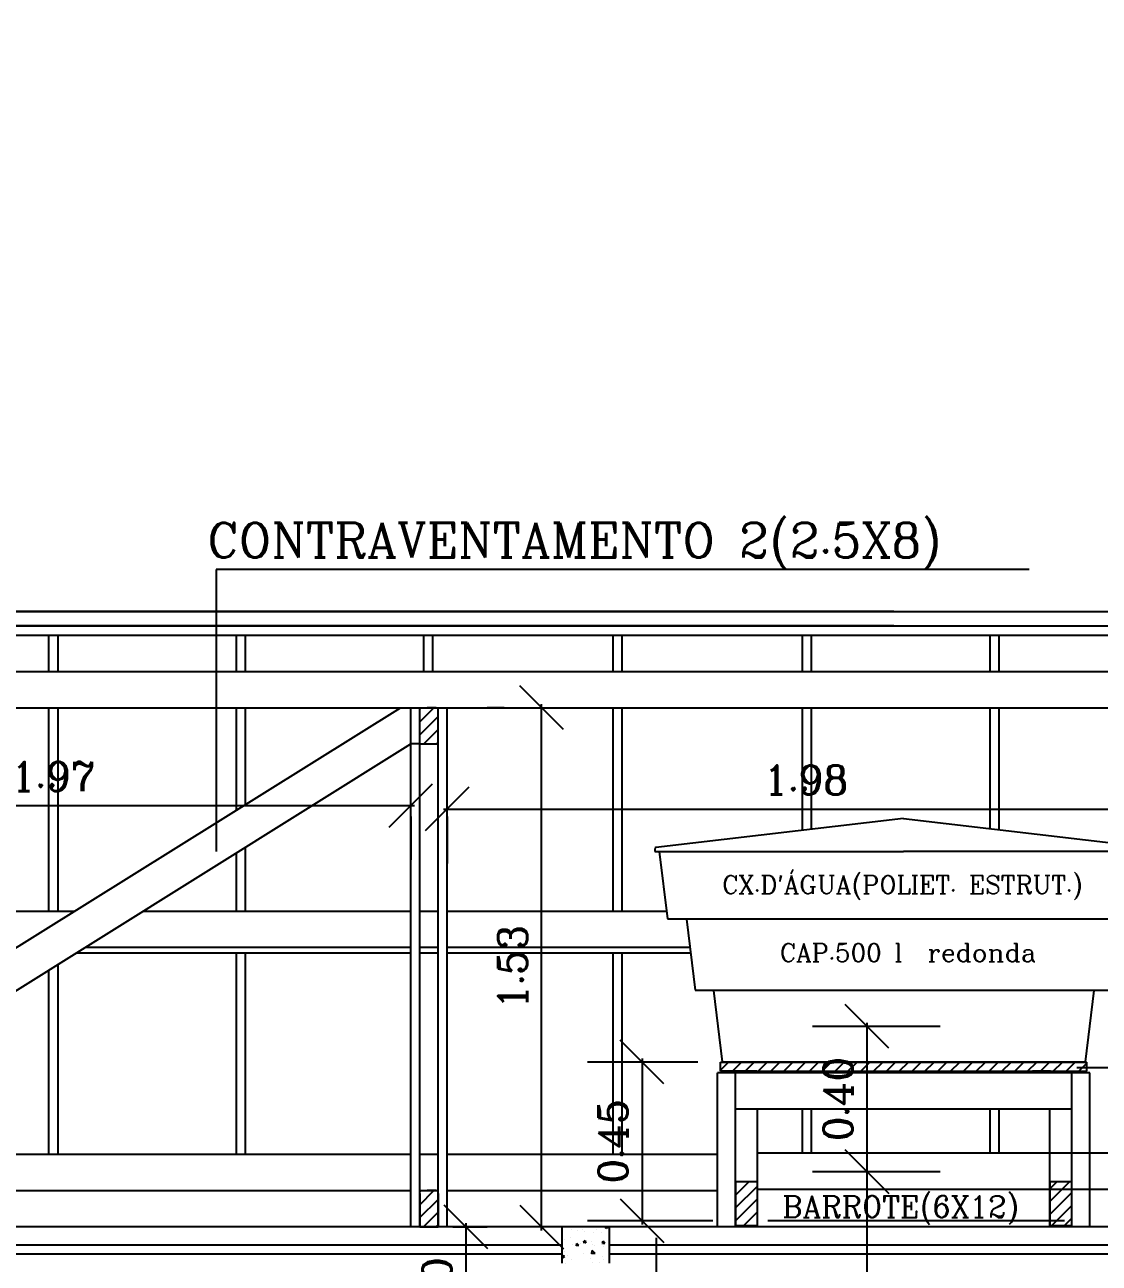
# Model space of a CAD drawing. Extents: x -49 to 264, y -41 to 22.
# Drawn here: x 19.049 to 22.009, y 11.364 to 14.774 of the extents above; entities that cross this region are included whole.
import ezdxf
from ezdxf.enums import TextEntityAlignment as Align

# ---------------------------------------------------------------- set-up
doc = ezdxf.new("R2010")
doc.units = 0
doc.header["$LTSCALE"] = 20
doc.layers.get('0').update_dxf_attribs({"linetype": 'CONTINUOUS'})
doc.layers.get('DEFPOINTS').update_dxf_attribs({"linetype": 'CONTINUOUS'})
for name, color, linetype in [('AZULEJO', 30, 'CONTINUOUS'), ('CONCRETO', 5, 'CONTINUOUS'), ('CORTE', 244, 'CONTINUOUS'), ('COTA', 244, 'CONTINUOUS'), ('COTAS', 244, 'CONTINUOUS'), ('JANELA', 1, 'CONTINUOUS'), ('MADEIRAMENTO', 1, 'CONTINUOUS'), ('PAREDE', 7, 'CONTINUOUS'), ('PORTA', 1, 'CONTINUOUS'), ('TEXTO', 1, 'CONTINUOUS'), ('VISTAL', 30, 'CONTINUOUS'), ('VISTAP', 244, 'CONTINUOUS')]:
    doc.layers.add(name, color=color, linetype=linetype)
doc.styles.add('ROMANC', font='ROMANC.SHX')
doc.dimstyles.get("Standard").update_dxf_attribs({"dimtxt": 0.08, "dimasz": 0.12, "dimexe": 0.15, "dimexo": 0.0625, "dimgap": 0.04, "dimtad": 1, "dimzin": 0, "dimtxsty": 'ROMANC', "dimblk1": 'OBLIQUE', "dimblk2": 'OBLIQUE', "dimsah": 1, "dimcen": 0.09, "dimdle": 0.01, "dimclrd": 30, "dimclre": 30, "dimclrt": 244, "dimazin": 3, "dimtfac": 1, "dimtdec": 3, "dimtofl": 0, "dimtmove": 0, "dimatfit": 3, "dimtolj": 1, "dimtzin": 0})

# ---------------------------------------------------------------- blocks, each defined once
blk = doc.blocks.new('*X8')
at = {"color": 0, "linetype": 'CONTINUOUS'}
for p, q in [((246.7393, -53.7357), (246.7417, -53.7348)), ((246.7393, -53.7357), (246.7443, -53.7391)), ((246.7443, -53.7393), (246.7458, -53.7348)), ((246.7472, -53.739), (246.7472, -53.739)), ((246.7576, -53.7493), (246.7576, -53.7493)), ((246.7705, -53.7422), (246.7705, -53.7422)), ((246.7781, -53.7498), (246.7781, -53.7498)), ((246.8032, -53.7465), (246.8032, -53.7465)), ((246.8095, -53.7418), (246.8095, -53.7418)), ((246.8239, -53.7444), (246.8239, -53.7444)), ((246.841, -53.7415), (246.841, -53.7415)), ((246.7482, -53.78), (246.753, -53.7742)), ((246.7482, -53.78), (246.7542, -53.7805)), ((246.7541, -53.7807), (246.753, -53.7744)), ((246.7564, -53.7826), (246.7564, -53.7826)), ((246.7829, -53.7818), (246.7829, -53.7818)), ((246.7854, -53.774), (246.7854, -53.774)), ((246.799, -53.776), (246.806, -53.7733)), ((246.799, -53.776), (246.804, -53.7794)), ((246.804, -53.7796), (246.806, -53.7735)), ((246.8083, -53.7751), (246.8083, -53.7751)), ((246.8147, -53.781), (246.8147, -53.781)), ((246.8199, -53.7862), (246.8247, -53.7805)), ((246.8259, -53.787), (246.8247, -53.7807)), ((246.8363, -53.7841), (246.8363, -53.7841)), ((246.8437, -53.764), (246.8437, -53.764)), ((246.8597, -53.7681), (246.8597, -53.7681)), ((246.7518, -53.7893), (246.7518, -53.7893)), ((246.7552, -53.8159), (246.7552, -53.8159)), ((246.7747, -53.8076), (246.7825, -53.7995)), ((246.7747, -53.8076), (246.7836, -53.809)), ((246.7768, -53.786), (246.7768, -53.786)), ((246.7835, -53.8091), (246.7824, -53.7996)), ((246.8071, -53.8084), (246.8071, -53.8084)), ((246.8199, -53.7862), (246.8259, -53.7868)), ((246.8516, -53.8121), (246.8516, -53.8121)), ((246.8585, -53.8014), (246.8585, -53.8014)), ((246.8587, -53.8163), (246.8657, -53.8136)), ((246.8587, -53.8163), (246.8637, -53.8196)), ((246.8636, -53.8198), (246.8657, -53.8138)), ((246.7505, -53.8254), (246.7505, -53.8254)), ((246.7635, -53.8329), (246.7635, -53.8329)), ((246.7813, -53.8337), (246.7813, -53.8337)), ((246.7884, -53.8204), (246.7884, -53.8204)), ((246.8396, -53.8237), (246.8396, -53.8237)), ((246.8572, -53.8346), (246.8572, -53.8346))]:
    blk.add_line(p, q, dxfattribs=at)
blk = doc.blocks.new('_OBLIQUE')
at = {"color": 0, "linetype": 'BYBLOCK'}
blk.add_line((-0.5, -0.5), (0.5, 0.5), dxfattribs=at)
blk = doc.blocks.new('*D275')
at = {"color": 30, "linetype": 'BYBLOCK'}
for p, q in [((11.7914, 13.0844), (12.4595, 13.0844)), ((12.3095, 13.0944), (12.3095, 10.9244)), ((11.7914, 10.9344), (12.4595, 10.9344)), ((-46.1743, 10.7419), (-46.1743, 9.2333)), ((-40.1743, 10.7419), (-40.1743, 9.2333)), ((-46.1843, 9.3833), (-40.1643, 9.3833))]:
    blk.add_line(p, q, dxfattribs=at)
at = {"layer": 'DEFPOINTS', "color": 0, "linetype": 'BYBLOCK'}
for p in [(22.4846, 17.9057), (22.6402, 17.9057), (6.4237, 15.5444), (8.1037, 15.5444), (8.1037, 15.5444), (22.6402, 15.4757), (11.4914, 13.0844), (11.4914, 10.9344), (12.3095, 10.9344), (-46.1743, 10.8044), (-40.1743, 10.8044), (-40.1743, 9.3833)]:
    blk.add_point(p, dxfattribs=at)
at = {"color": 30, "linetype": 'BYBLOCK', "xscale": 0.12, "yscale": 0.12, "zscale": 0.12}
for p, rotation in [((12.3095, 13.0844), 90), ((12.3095, 10.9344), 270), ((-46.1743, 9.3833), 180)]:
    blk.add_blockref('_OBLIQUE', p, dxfattribs=dict(at, rotation=rotation))
blk.add_blockref('_OBLIQUE', (-40.1743, 9.3833), dxfattribs=at)
at = {"color": 244, "linetype": 'BYBLOCK', "char_height": 0.08, "attachment_point": 5, "rotation": 90, "style": 'ROMANC'}
for s, insert in [('\\A1;2.43', (22.4046, 16.6907)), ('\\A1;2.15', (12.2295, 12.0094))]:
    blk.add_mtext(s, dxfattribs=dict(at, insert=insert))
at = {"color": 244, "linetype": 'BYBLOCK', "char_height": 0.08, "attachment_point": 5, "style": 'ROMANC'}
for s, insert in [('\\A1;1.68', (7.2637, 15.6244)), ('\\A1;6.00', (-43.1743, 9.4633))]:
    blk.add_mtext(s, dxfattribs=dict(at, insert=insert))
blk = doc.blocks.new('*D350')
at = {"color": 30, "linetype": 'BYBLOCK'}
for p, q in [((20.8981, 12.0158), (20.5466, 12.0158)), ((20.6966, 12.0258), (20.6966, 11.6058)), ((20.8981, 11.6158), (20.5466, 11.6158)), ((5.7514, 10.6344), (5.7514, 9.9936)), ((8.5614, 10.6344), (8.5614, 9.9936)), ((5.7414, 10.1436), (8.5714, 10.1436))]:
    blk.add_line(p, q, dxfattribs=at)
at = {"layer": 'DEFPOINTS', "color": 0, "linetype": 'BYBLOCK'}
for p in [(20.9606, 12.0158), (20.6966, 11.6158), (20.9606, 11.6158), (5.7514, 10.9344), (8.5614, 10.9344), (8.5614, 10.1436)]:
    blk.add_point(p, dxfattribs=at)
at = {"color": 30, "linetype": 'BYBLOCK', "xscale": 0.12, "yscale": 0.12, "zscale": 0.12}
for p, rotation in [((20.6966, 12.0158), 90), ((20.6966, 11.6158), 270), ((5.7514, 10.1436), 180)]:
    blk.add_blockref('_OBLIQUE', p, dxfattribs=dict(at, rotation=rotation))
blk.add_blockref('_OBLIQUE', (8.5614, 10.1436), dxfattribs=at)
at = {"color": 244, "linetype": 'BYBLOCK', "insert": (20.6166, 11.8158), "char_height": 0.08, "attachment_point": 5, "rotation": 90, "style": 'ROMANC'}
blk.add_mtext('\\A1;0.40', dxfattribs=at)
at = {"color": 244, "linetype": 'BYBLOCK', "insert": (7.1564, 10.2236), "char_height": 0.08, "attachment_point": 5, "style": 'ROMANC'}
blk.add_mtext('\\A1;2.81', dxfattribs=at)
blk = doc.blocks.new('*D351')
at = {"color": 30, "linetype": 'BYBLOCK'}
for p, q in [((20.8981, 11.6158), (20.5466, 11.6158)), ((20.6966, 11.6258), (20.6966, 9.5058)), ((8.6914, 10.6344), (8.6914, 9.9834)), ((11.4914, 10.6344), (11.4914, 9.9834)), ((8.6814, 10.1334), (11.5014, 10.1334)), ((20.8981, 9.5158), (20.5466, 9.5158))]:
    blk.add_line(p, q, dxfattribs=at)
at = {"layer": 'DEFPOINTS', "color": 0, "linetype": 'BYBLOCK'}
for p in [(20.9606, 11.6158), (8.6914, 10.9344), (11.4914, 10.9344), (11.4914, 10.1334), (20.6966, 9.5158), (20.9606, 9.5158)]:
    blk.add_point(p, dxfattribs=at)
at = {"color": 30, "linetype": 'BYBLOCK', "xscale": 0.12, "yscale": 0.12, "zscale": 0.12}
for p, rotation in [((20.6966, 11.6158), 90), ((8.6914, 10.1334), 180), ((20.6966, 9.5158), 270)]:
    blk.add_blockref('_OBLIQUE', p, dxfattribs=dict(at, rotation=rotation))
blk.add_blockref('_OBLIQUE', (11.4914, 10.1334), dxfattribs=at)
at = {"color": 244, "linetype": 'BYBLOCK', "insert": (20.6166, 10.5658), "char_height": 0.08, "attachment_point": 5, "rotation": 90, "style": 'ROMANC'}
blk.add_mtext('\\A1;2.10', dxfattribs=at)
at = {"color": 244, "linetype": 'BYBLOCK', "insert": (10.0914, 10.2134), "char_height": 0.08, "attachment_point": 5, "style": 'ROMANC'}
blk.add_mtext('\\A1;2.80', dxfattribs=at)
blk = doc.blocks.new('*D276')
at = {"color": 30, "linetype": 'BYBLOCK'}
for p, q in [((22.3402, 17.9057), (22.3653, 17.9057)), ((22.5153, 17.9157), (22.5153, 15.4657)), ((22.3402, 15.4757), (22.3653, 15.4757)), ((12.4627, 10.9344), (12.4627, 11.3782)), ((11.7914, 10.9344), (12.6127, 10.9344)), ((12.4627, 10.7944), (12.4627, 10.9344)), ((11.9214, 10.8044), (12.6127, 10.8044))]:
    blk.add_line(p, q, dxfattribs=at)
at = {"layer": 'DEFPOINTS', "color": 0, "linetype": 'BYBLOCK'}
for p in [(22.6402, 17.9057), (22.5153, 15.4757), (22.6402, 15.4757), (11.4914, 10.9344), (12.4627, 10.9344), (11.6214, 10.8044)]:
    blk.add_point(p, dxfattribs=at)
at = {"color": 30, "linetype": 'BYBLOCK', "xscale": 0.12, "yscale": 0.12, "zscale": 0.12}
for p, rotation in [((22.5153, 17.9057), 90), ((22.5153, 15.4757), 270), ((12.4627, 10.9344), 90), ((12.4627, 10.8044), 270)]:
    blk.add_blockref('_OBLIQUE', p, dxfattribs=dict(at, rotation=rotation))
at = {"color": 244, "linetype": 'BYBLOCK', "char_height": 0.08, "attachment_point": 5, "rotation": 90, "style": 'ROMANC'}
for s, insert in [('\\A1;2.43', (22.4353, 16.6907)), ('\\A1;0.13', (12.3827, 11.2163))]:
    blk.add_mtext(s, dxfattribs=dict(at, insert=insert))
blk = doc.blocks.new('*D284')
at = {"color": 30, "linetype": 'BYBLOCK'}
for p, q in [((4.1357, 18.8044), (4.1357, 19.2482)), ((5.3214, 18.8044), (3.9857, 18.8044)), ((4.1357, 18.6644), (4.1357, 18.8044)), ((5.4514, 18.6744), (3.9857, 18.6744)), ((30.195, 9.5731), (32.185, 9.5731)), ((30.205, 9.5379), (30.205, 9.4231)), ((32.175, 9.5379), (32.175, 9.4231))]:
    blk.add_line(p, q, dxfattribs=at)
at = {"layer": 'DEFPOINTS', "color": 0, "linetype": 'BYBLOCK'}
for p in [(4.1357, 18.8044), (5.6214, 18.8044), (5.7514, 18.6744), (30.205, 9.8379), (32.175, 9.8379), (32.175, 9.5731)]:
    blk.add_point(p, dxfattribs=at)
at = {"color": 30, "linetype": 'BYBLOCK', "xscale": 0.12, "yscale": 0.12, "zscale": 0.12}
for p, rotation in [((4.1357, 18.8044), 90), ((4.1357, 18.6744), 270), ((30.205, 9.5731), 180)]:
    blk.add_blockref('_OBLIQUE', p, dxfattribs=dict(at, rotation=rotation))
blk.add_blockref('_OBLIQUE', (32.175, 9.5731), dxfattribs=at)
at = {"color": 244, "linetype": 'BYBLOCK', "insert": (4.0557, 19.0863), "char_height": 0.08, "attachment_point": 5, "rotation": 90, "style": 'ROMANC'}
blk.add_mtext('\\A1;0.13', dxfattribs=at)
at = {"color": 244, "linetype": 'BYBLOCK', "insert": (31.19, 9.6531), "char_height": 0.08, "attachment_point": 5, "style": 'ROMANC'}
blk.add_mtext('\\A1;1.97', dxfattribs=at)
blk = doc.blocks.new('*D285')
at = {"color": 30, "linetype": 'BYBLOCK'}
for p, q in [((4.1357, 16.7844), (4.1357, 16.6444)), ((5.4514, 16.7744), (3.9857, 16.7744)), ((5.4514, 16.6444), (3.9857, 16.6444)), ((4.1357, 16.6444), (4.1357, 16.2005)), ((34.5022, 9.8379), (34.4553, 9.8379)), ((34.6053, 8.3979), (34.6053, 9.8479)), ((32.265, 9.5685), (34.255, 9.5685)), ((32.275, 9.5379), (32.275, 9.4185)), ((34.245, 9.5379), (34.245, 9.4185)), ((34.3609, 8.4079), (34.4553, 8.4079)), ((256.8586, -40.1982), (257.1335, -40.1982)), ((257.0835, -40.1982), (257.0835, -40.2358)), ((257.0835, -40.5982), (257.0835, -40.5606))]:
    blk.add_line(p, q, dxfattribs=at)
at = {"layer": 'DEFPOINTS', "color": 0, "linetype": 'BYBLOCK'}
for p in [(5.7514, 16.7744), (4.1357, 16.6444), (5.7514, 16.6444), (32.275, 9.8379), (34.245, 9.8379), (34.6053, 9.8379), (34.8022, 9.8379), (34.245, 9.5685), (34.6609, 8.4079), (256.7961, -40.1982), (257.0835, -40.1982), (256.7961, -40.5982)]:
    blk.add_point(p, dxfattribs=at)
at = {"color": 30, "linetype": 'BYBLOCK'}
for p, xscale, yscale, zscale, rotation in [((4.1357, 16.7744), 0.12, 0.12, 0.12, 90), ((4.1357, 16.6444), 0.12, 0.12, 0.12, 270), ((34.6053, 9.8379), 0.12, 0.12, 0.12, 90), ((32.275, 9.5685), 0.12, 0.12, 0.12, 180), ((34.6053, 8.4079), 0.12, 0.12, 0.12, 270), ((257.0835, -40.1982), 0.05, 0.05, 0.05, 90), ((257.0835, -40.5982), 0.05, 0.05, 0.05, 270)]:
    blk.add_blockref('_OBLIQUE', p, dxfattribs=dict(at, xscale=xscale, yscale=yscale, zscale=zscale, rotation=rotation))
at = {"color": 30, "linetype": 'BYBLOCK', "xscale": 0.12, "yscale": 0.12, "zscale": 0.12}
blk.add_blockref('_OBLIQUE', (34.245, 9.5685), dxfattribs=at)
at = {"color": 244, "linetype": 'BYBLOCK', "attachment_point": 5, "rotation": 90, "style": 'ROMANC'}
for s, insert, char_height in [('\\A1;0.13', (4.0557, 16.3625), 0.08), ('\\A1;{1.53}', (34.5253, 9.1229), 0.08), ('\\A1;0.40', (257.0835, -40.3982), 0.1)]:
    blk.add_mtext(s, dxfattribs=dict(at, insert=insert, char_height=char_height))
at = {"color": 244, "linetype": 'BYBLOCK', "insert": (33.26, 9.6485), "char_height": 0.08, "attachment_point": 5, "style": 'ROMANC'}
blk.add_mtext('\\A1;1.97', dxfattribs=at)
blk = doc.blocks.new('*D286')
at = {"color": 30, "linetype": 'BYBLOCK'}
for p, q in [((4.1379, 15.5544), (4.1379, 15.4144)), ((5.4514, 15.5444), (3.9879, 15.5444)), ((5.4514, 15.4144), (3.9879, 15.4144)), ((4.1379, 15.4144), (4.1379, 14.9705)), ((30.1071, 11.4748), (30.1071, 11.2933)), ((30.0571, 11.3933), (30.6571, 11.3933)), ((30.6071, 11.4239), (30.6071, 11.2933)), ((34.335, 9.5589), (36.3307, 9.5589)), ((34.345, 9.5379), (34.345, 9.4089)), ((36.3207, 9.5379), (36.3207, 9.4089)), ((263.1948, -40.2981), (263.1948, -40.5684)), ((262.6661, -40.5107), (262.6661, -40.5684)), ((262.6661, -40.5184), (262.7205, -40.5184)), ((263.1948, -40.5184), (263.1405, -40.5184))]:
    blk.add_line(p, q, dxfattribs=at)
at = {"layer": 'DEFPOINTS', "color": 0, "linetype": 'BYBLOCK'}
for p in [(5.7514, 15.5444), (4.1379, 15.4144), (5.7514, 15.4144), (30.1071, 12.8748), (30.6071, 12.8239), (30.6071, 11.3933), (34.345, 9.8379), (36.3207, 9.8379), (36.3207, 9.5589), (263.1948, -40.2356), (262.6661, -40.4482), (263.1948, -40.5184)]:
    blk.add_point(p, dxfattribs=at)
at = {"color": 30, "linetype": 'BYBLOCK'}
for p, xscale, yscale, zscale, rotation in [((4.1379, 15.5444), 0.12, 0.12, 0.12, 90), ((4.1379, 15.4144), 0.12, 0.12, 0.12, 270), ((30.1071, 11.3933), 0.1, 0.1, 0.1, 180), ((34.345, 9.5589), 0.12, 0.12, 0.12, 180), ((262.6661, -40.5184), 0.05, 0.05, 0.05, 180)]:
    blk.add_blockref('_OBLIQUE', p, dxfattribs=dict(at, xscale=xscale, yscale=yscale, zscale=zscale, rotation=rotation))
for p, xscale, yscale, zscale in [((30.6071, 11.3933), 0.1, 0.1, 0.1), ((36.3207, 9.5589), 0.12, 0.12, 0.12), ((263.1948, -40.5184), 0.05, 0.05, 0.05)]:
    blk.add_blockref('_OBLIQUE', p, dxfattribs=dict(at, xscale=xscale, yscale=yscale, zscale=zscale))
at = {"color": 244, "linetype": 'BYBLOCK', "insert": (4.0579, 15.1325), "char_height": 0.08, "attachment_point": 5, "rotation": 90, "style": 'ROMANC'}
blk.add_mtext('\\A1;0.13', dxfattribs=at)
at = {"color": 244, "linetype": 'BYBLOCK', "attachment_point": 5, "style": 'ROMANC'}
for s, insert, char_height in [('\\A1;0.50', (30.3571, 11.4733), 0.08), ('\\A1;1.98', (35.3329, 9.6389), 0.08), ('\\A1;{0.500}', (262.9305, -40.5184), 0.1)]:
    blk.add_mtext(s, dxfattribs=dict(at, insert=insert, char_height=char_height))
blk = doc.blocks.new('*X293')
at = {"color": 0, "linetype": 'CONTINUOUS'}
for p, q in [((14.8027, 14.0603), (14.8255, 14.083)), ((14.8359, 14.058), (14.8609, 14.083)), ((14.8712, 14.058), (14.8962, 14.083)), ((14.9066, 14.058), (14.9316, 14.083)), ((14.9419, 14.058), (14.9669, 14.083)), ((14.9773, 14.058), (15.0023, 14.083)), ((15.0126, 14.058), (15.0376, 14.083)), ((15.048, 14.058), (15.073, 14.083)), ((15.0833, 14.058), (15.1083, 14.083)), ((15.1187, 14.058), (15.1437, 14.083)), ((15.1541, 14.058), (15.1791, 14.083)), ((15.1894, 14.058), (15.2144, 14.083)), ((15.2248, 14.058), (15.2498, 14.083)), ((15.2601, 14.058), (15.2851, 14.083)), ((15.2955, 14.058), (15.3205, 14.083)), ((15.3308, 14.058), (15.3558, 14.083)), ((15.3662, 14.058), (15.3912, 14.083)), ((15.4015, 14.058), (15.4265, 14.083)), ((15.4369, 14.058), (15.4619, 14.083)), ((15.4723, 14.058), (15.4973, 14.083)), ((15.5076, 14.058), (15.5326, 14.083)), ((15.543, 14.058), (15.568, 14.083)), ((15.5783, 14.058), (15.6033, 14.083)), ((15.6137, 14.058), (15.6387, 14.083)), ((15.649, 14.058), (15.674, 14.083)), ((15.6844, 14.058), (15.7094, 14.083)), ((15.7197, 14.058), (15.7447, 14.083)), ((15.7551, 14.058), (15.7801, 14.083)), ((15.7905, 14.058), (15.8122, 14.0798))]:
    blk.add_line(p, q, dxfattribs=at)
blk = doc.blocks.new('*X298')
at = {"color": 0, "linetype": 'CONTINUOUS'}
for p, q in [((138.2525, -46.0902), (138.2888, -46.0539)), ((138.2525, -46.0549), (138.2535, -46.0539)), ((138.2525, -46.1256), (138.3125, -46.0656)), ((139.1184, -46.0729), (139.1374, -46.0539)), ((139.1184, -46.1083), (139.1727, -46.0539)), ((138.2525, -46.161), (138.3125, -46.101)), ((139.1184, -46.1436), (139.1784, -46.0836)), ((138.2749, -46.1739), (138.3125, -46.1363)), ((139.1234, -46.1739), (139.1784, -46.119)), ((138.3103, -46.1739), (138.3125, -46.1717)), ((139.1588, -46.1739), (139.1784, -46.1543))]:
    blk.add_line(p, q, dxfattribs=at)
blk = doc.blocks.new('*D294')
at = {"color": 30, "linetype": 'BYBLOCK'}
for p, q in [((33.5398, 12.0841), (33.2365, 12.0841)), ((33.3865, 12.0941), (33.3865, 11.6371)), ((33.5816, 11.6471), (33.2365, 11.6471))]:
    blk.add_line(p, q, dxfattribs=at)
at = {"layer": 'DEFPOINTS', "color": 0, "linetype": 'BYBLOCK'}
for p in [(33.6023, 12.0841), (33.3865, 11.6471), (33.6441, 11.6471)]:
    blk.add_point(p, dxfattribs=at)
at = {"color": 30, "linetype": 'BYBLOCK', "xscale": 0.12, "yscale": 0.12, "zscale": 0.12}
for p, rotation in [((33.3865, 12.0841), 90), ((33.3865, 11.6471), 270)]:
    blk.add_blockref('_OBLIQUE', p, dxfattribs=dict(at, rotation=rotation))
at = {"color": 244, "linetype": 'BYBLOCK', "insert": (33.3065, 11.8656), "char_height": 0.08, "attachment_point": 5, "rotation": 90, "style": 'ROMANC'}
blk.add_mtext('\\A1;{0.45}', dxfattribs=at)
blk = doc.blocks.new('*X297')
at = {"color": 0, "linetype": 'CONTINUOUS'}
for p, q in [((141.5949, -44.4095), (141.6337, -44.3707)), ((141.5949, -44.3742), (141.5983, -44.3707)), ((141.5949, -44.4449), (141.6449, -44.3949)), ((141.6046, -44.4706), (141.6449, -44.4302)), ((141.6399, -44.4706), (141.6449, -44.4656))]:
    blk.add_line(p, q, dxfattribs=at)
blk = doc.blocks.new('*D287')
at = {"color": 30, "linetype": 'BYBLOCK'}
for p, q in [((5.4514, 10.9344), (4.0208, 10.9344)), ((4.1708, 10.9444), (4.1708, 10.8044)), ((5.3214, 10.8044), (4.0208, 10.8044)), ((4.1708, 10.8044), (4.1708, 10.3605)), ((36.4107, 9.5442), (38.0609, 9.5442)), ((36.4207, 9.5379), (36.4207, 9.3942)), ((38.0509, 9.5379), (38.0509, 9.3942))]:
    blk.add_line(p, q, dxfattribs=at)
at = {"layer": 'DEFPOINTS', "color": 0, "linetype": 'BYBLOCK'}
for p in [(5.7514, 10.9344), (4.1708, 10.8044), (5.6214, 10.8044), (36.4207, 9.8379), (38.0509, 9.8379), (38.0509, 9.5442)]:
    blk.add_point(p, dxfattribs=at)
at = {"color": 30, "linetype": 'BYBLOCK', "xscale": 0.12, "yscale": 0.12, "zscale": 0.12}
for p, rotation in [((4.1708, 10.9344), 90), ((4.1708, 10.8044), 270), ((36.4207, 9.5442), 180)]:
    blk.add_blockref('_OBLIQUE', p, dxfattribs=dict(at, rotation=rotation))
blk.add_blockref('_OBLIQUE', (38.0509, 9.5442), dxfattribs=at)
at = {"color": 244, "linetype": 'BYBLOCK', "insert": (4.0908, 10.5225), "char_height": 0.08, "attachment_point": 5, "rotation": 90, "style": 'ROMANC'}
blk.add_mtext('\\A1;0.13', dxfattribs=at)
at = {"color": 244, "linetype": 'BYBLOCK', "insert": (37.2358, 9.6242), "char_height": 0.08, "attachment_point": 5, "style": 'ROMANC'}
blk.add_mtext('\\A1;1.63', dxfattribs=at)

msp = doc.modelspace()

# ---------------------------------------------------------------- linework, layer by layer
at = {"layer": 'CONCRETO', "linetype": 'CONTINUOUS'}
for p, q in [((20.6584, 11.4636), (20.5284, 11.4636)), ((20.5284, 11.4636), (20.5284, 11.3636)), ((20.6584, 11.4636), (20.6584, 11.3636))]:
    msp.add_line(p, q, dxfattribs=at)
at = {"layer": 'CORTE', "linetype": 'CONTINUOUS'}
for p, q in [((20.1375, 12.7936), (20.1375, 12.8936)), ((20.1375, 12.8934), (20.1875, 12.8934)), ((20.15, 12.8936), (20.175, 12.8936)), ((20.1875, 12.7936), (20.1875, 12.8936)), ((20.1375, 12.7936), (20.1875, 12.7936)), ((20.1375, 11.4638), (20.1375, 11.5638)), ((20.1375, 11.5636), (20.1875, 11.5636)), ((20.15, 11.5638), (20.175, 11.5638)), ((20.1875, 11.4638), (20.1875, 11.5638)), ((20.1375, 11.556), (20.1375, 11.4636)), ((20.1875, 11.556), (20.1875, 11.4636)), ((20.1375, 11.4638), (20.1875, 11.4638))]:
    msp.add_line(p, q, dxfattribs=at)
at = {"layer": 'JANELA', "color": 30, "linetype": 'CONTINUOUS'}
for p, q in [((20.5284, 11.4636), (16.0725, 11.4636)), ((23.9184, 11.4636), (19.4625, 11.4636)), ((20.5284, 11.4136), (16.0725, 11.4136)), ((20.5284, 11.4136), (19.4625, 11.4136)), ((23.9184, 11.4136), (20.6584, 11.4136)), ((20.5284, 11.3886), (16.0725, 11.3886)), ((23.9184, 11.3886), (20.6584, 11.3886))]:
    msp.add_line(p, q, dxfattribs=at)
at = {"layer": 'MADEIRAMENTO', "color": 30, "linetype": 'CONTINUOUS'}
for p, q in [((19.1158, 12.9936), (19.1158, 13.0944)), ((19.1408, 12.9936), (19.1408, 13.0944)), ((19.6322, 12.9936), (19.6322, 13.0944)), ((19.6572, 12.9936), (19.6572, 13.0944)), ((20.1484, 12.9944), (20.1484, 13.0944)), ((20.1734, 12.9944), (20.1734, 13.0944)), ((20.6696, 12.9936), (20.6696, 13.0944)), ((20.6946, 12.9936), (20.6946, 13.0944)), ((21.1909, 12.9936), (21.1909, 13.0944)), ((21.2159, 12.9936), (21.2159, 13.0944)), ((21.7078, 12.9936), (21.7078, 13.094)), ((21.7328, 12.9936), (21.7328, 13.094)), ((16.0725, 12.9936), (23.9184, 12.9936)), ((16.2512, 12.8936), (23.7599, 12.8936)), ((19.1158, 12.3336), (19.1158, 12.8936)), ((19.1408, 12.3336), (19.1408, 12.8936)), ((19.6322, 12.6116), (19.6322, 12.8936)), ((19.6572, 12.6272), (19.6572, 12.8936)), ((20.6696, 12.3336), (20.6696, 12.8936)), ((20.6946, 12.3336), (20.6946, 12.8936)), ((21.1909, 12.5558), (21.1909, 12.8936)), ((21.2159, 12.5587), (21.2159, 12.8936)), ((21.7078, 12.5606), (21.7078, 12.8936)), ((21.7328, 12.5576), (21.7328, 12.8936)), ((20.1824, 12.7936), (20.1824, 12.7936)), ((19.6322, 12.3336), (19.6322, 12.4937)), ((19.6572, 12.3336), (19.6572, 12.5093)), ((19.6322, 11.6636), (19.6322, 12.2186)), ((19.6572, 11.6636), (19.6572, 12.2186)), ((20.6696, 11.6636), (20.6696, 12.2186)), ((20.6946, 11.6636), (20.6946, 12.2186)), ((19.1408, 11.6636), (19.1408, 12.1869)), ((19.1158, 11.6636), (19.1158, 12.1713)), ((21.1909, 11.6678), (21.1909, 11.7878)), ((21.2159, 11.6678), (21.2159, 11.7878)), ((21.7078, 11.6678), (21.7078, 11.7878)), ((21.7328, 11.6678), (21.7328, 11.7878)), ((20.1824, 11.4638), (20.1824, 11.4638))]:
    msp.add_line(p, q, dxfattribs=at)
at = {"layer": 'MADEIRAMENTO', "color": 30}
for p, q in [((21.9828, 11.8878), (20.9569, 11.8878)), ((20.9569, 11.4678), (20.9569, 11.8878)), ((21.0069, 11.4678), (21.0069, 11.8878)), ((21.9328, 11.4678), (21.9328, 11.8878)), ((21.9828, 11.4678), (21.9828, 11.8878)), ((21.9328, 11.7878), (21.0069, 11.7878)), ((21.0669, 11.4678), (21.0669, 11.7878)), ((21.8728, 11.4678), (21.8728, 11.7878)), ((21.0669, 11.6678), (22.1882, 11.6678)), ((20.1375, 11.5636), (20.1875, 11.5636)), ((21.0669, 11.5678), (22.1882, 11.5678))]:
    msp.add_line(p, q, dxfattribs=at)
at = {"layer": 'MADEIRAMENTO', "color": 244, "linetype": 'CONTINUOUS'}
for points in [[(21.0069, 11.5878), (21.0069, 11.4678), (21.0669, 11.4678), (21.0669, 11.5878)], [(21.8728, 11.5878), (21.8728, 11.4678), (21.9328, 11.4678), (21.9328, 11.5878)]]:
    msp.add_lwpolyline(points, close=True, dxfattribs=at)
at = {"layer": 'PAREDE', "color": 30, "linetype": 'CONTINUOUS'}
for p, q in [((20.1125, 11.4636), (20.1125, 12.8936)), ((20.2125, 11.4636), (20.2125, 12.8936))]:
    msp.add_line(p, q, dxfattribs=at)
at = {"layer": 'PORTA', "color": 1, "linetype": 'CONTINUOUS'}
msp.add_line((20.7884, 11.4336), (20.7884, 8.9636), dxfattribs=at)
at = {"layer": 'TEXTO', "color": 30, "linetype": 'CONTINUOUS'}
for p, q in [((21.8153, 13.2741), (19.5762, 13.2741)), ((19.5762, 13.2741), (19.5762, 12.4976)), ((21.4425, 13.1586), (15.4425, 13.1586)), ((18.5484, 13.1586), (24.5484, 13.1586)), ((21.4425, 13.1186), (15.4425, 13.1186)), ((18.5484, 13.1186), (24.5484, 13.1186)), ((16.0725, 13.0936), (24.5484, 13.0936)), ((18.1425, 12.3336), (19.1869, 12.3336)), ((19.3757, 12.3336), (20.1125, 12.3336)), ((20.1375, 12.3336), (20.1875, 12.3336)), ((20.1375, 12.3336), (20.1875, 12.3336)), ((20.2125, 12.3336), (20.8164, 12.3336)), ((19.1915, 12.2186), (20.1125, 12.2186)), ((19.2155, 12.2336), (20.1125, 12.2336)), ((20.1375, 12.2336), (20.1875, 12.2336)), ((20.1375, 12.2336), (20.1875, 12.2336)), ((20.1375, 12.2186), (20.1875, 12.2186)), ((20.1375, 12.2186), (20.1875, 12.2186)), ((20.2125, 12.2336), (20.8812, 12.2336)), ((20.2125, 12.2186), (20.883, 12.2186)), ((23.1683, 11.9022), (21.9466, 11.9022)), ((21.0669, 11.6678), (21.8728, 11.6678)), ((18.3026, 11.6636), (20.1125, 11.6636)), ((20.1375, 11.6636), (20.1875, 11.6636)), ((20.2125, 11.6636), (20.9569, 11.6636)), ((18.1425, 11.5636), (20.1125, 11.5636)), ((20.1375, 11.5636), (20.1875, 11.5636)), ((20.2125, 11.5636), (20.9569, 11.5636)), ((21.0669, 11.5678), (21.8728, 11.5678)), ((21.913, 11.4806), (21.0961, 11.4806))]:
    msp.add_line(p, q, dxfattribs=at)
at = {"layer": 'VISTAL', "color": 30, "linetype": 'CONTINUOUS'}
for p, q in [((18.1425, 11.6814), (20.0838, 12.8936)), ((18.1425, 11.5636), (20.1125, 12.7936)), ((20.1375, 12.7936), (20.1125, 12.7936)), ((20.9651, 11.9178), (21.9746, 11.9178)), ((20.9651, 11.8928), (20.9651, 11.9178)), ((21.9746, 11.8928), (21.9746, 11.9178)), ((21.0651, 11.8928), (20.9651, 11.8928)), ((21.0651, 11.8928), (21.8246, 11.8928)), ((21.8746, 11.8928), (21.8246, 11.8928)), ((21.8746, 11.8928), (21.9746, 11.8928))]:
    msp.add_line(p, q, dxfattribs=at)
at = {"layer": 'VISTAL', "color": 30}
for p, q in [((20.1125, 11.4636), (20.1125, 12.8936)), ((20.1375, 11.4636), (20.1375, 12.7936)), ((20.1875, 11.4636), (20.1875, 12.7936))]:
    msp.add_line(p, q, dxfattribs=at)
at = {"layer": 'VISTAL', "linetype": 'CONTINUOUS'}
for p, q in [((20.1824, 12.8936), (20.1574, 12.8936)), ((20.1824, 11.5638), (20.1574, 11.5638))]:
    msp.add_line(p, q, dxfattribs=at)
at = {"layer": 'VISTAP', "linetype": 'CONTINUOUS'}
for p, q in [((21.4699, 12.5887), (20.7874, 12.5082)), ((21.4699, 12.5887), (22.1523, 12.5082)), ((20.7852, 12.5061), (20.785, 12.5049)), ((20.785, 12.5049), (20.785, 12.5037)), ((20.785, 12.5037), (20.785, 12.503)), ((20.785, 12.503), (20.785, 12.4978)), ((20.785, 12.4978), (21.4699, 12.4978)), ((20.7859, 12.5073), (20.7852, 12.5061)), ((20.7874, 12.5082), (20.7859, 12.5073)), ((20.7962, 12.4978), (20.819, 12.3119)), ((22.1547, 12.4978), (21.4699, 12.4978)), ((20.819, 12.3119), (22.1207, 12.3119)), ((20.8716, 12.3116), (20.8957, 12.1153)), ((20.8957, 12.1153), (22.044, 12.1153)), ((20.9458, 12.1146), (20.9699, 11.9186)), ((21.9939, 12.1146), (21.9699, 11.9186))]:
    msp.add_line(p, q, dxfattribs=at)
at = {"layer": 'VISTAP', "color": 244, "linetype": 'CONTINUOUS'}
msp.add_line((20.9699, 11.9186), (21.9699, 11.9186), dxfattribs=at)

# ---------------------------------------------------------------- block references
at = {"layer": 'CONCRETO', "color": 30, "linetype": 'CONTINUOUS', "xscale": -1}
msp.add_blockref('*X8', (267.3948, 65.1984), dxfattribs=at)
at = {"layer": 'MADEIRAMENTO', "color": 244, "linetype": 'CONTINUOUS'}
for name, p in [('*X297', (-121.4575, 57.2641)), ('*X297', (-121.4575, 55.9343)), ('*X298', (-117.2456, 57.6417))]:
    msp.add_blockref(name, p, dxfattribs=at)
at = {"layer": 'TEXTO', "color": 30, "linetype": 'CONTINUOUS'}
msp.add_blockref('*X293', (6.1624, -2.1653), dxfattribs=at)

# ---------------------------------------------------------------- texts
at = {"layer": 'TEXTO', "color": 244, "linetype": 'CONTINUOUS', "style": 'ROMANC'}
msp.add_text('CONTRAVENTAMENTO 2(2.5X8)', height=0.096, dxfattribs=at).set_placement((19.5517, 13.3067))
for s, height, p in [("CX.D'ÁGUA(POLIET. ESTRUT.)", 0.05, (21.4673, 12.4061)), ('CAP.500 l  redonda', 0.05, (21.4823, 12.2188)), ('BARROTE(6X12)', 0.059563, (21.4622, 11.5155))]:
    msp.add_text(s, height=height, dxfattribs=at).set_placement(p, align=Align.MIDDLE)

# ---------------------------------------------------------------- dimensions: what is measured, and where the dimension line sits
at = {"layer": 'AZULEJO', "linetype": 'CONTINUOUS'}
dim = msp.add_linear_dim(base=(20.7493, 11.4807), p1=(20.9651, 11.9178), p2=(21.0069, 11.4807), angle=90, text='{0.45}', dimstyle='STANDARD', dxfattribs=at)
dim.commit()
dim.dimension.update_dxf_attribs({"geometry": '*D294', "text_midpoint": (20.6693, 11.6993), "insert": (-12.6372, -0.1664)})
at = {"layer": 'COTA', "linetype": 'CONTINUOUS'}
dim = msp.add_linear_dim(base=(-40.1743, 9.3833), p1=(-46.1743, 10.8044), p2=(-40.1743, 10.8044), dimstyle='STANDARD', dxfattribs=at)
dim.commit()
dim.dimension.update_dxf_attribs({"geometry": '*D275', "text_midpoint": (-43.1743, 9.4633)})
at = {"layer": 'COTAS', "color": 30, "linetype": 'CONTINUOUS'}
dim = msp.add_linear_dim(base=(15.9425, 11.2227), p1=(15.4425, 12.7042), p2=(15.9425, 12.6533), dimstyle='STANDARD', override={"dimasz": 0.1, "dimexe": 0.1, "dimexo": 1.4, "dimtad": 1, "dimdle": 0.05}, dxfattribs=at)
dim.commit()
dim.dimension.update_dxf_attribs({"geometry": '*D286', "text_midpoint": (15.6925, 11.3027), "insert": (-14.6646, -0.1706)})
at = {"layer": 'VISTAL', "color": 30, "linetype": 'CONTINUOUS'}
for base, p1, p2, picture, middle, set_off in [((20.1125, 12.6241), (18.1425, 12.8936), (20.1125, 12.8936), '*D285', (19.1275, 12.7041), (-14.1326, 3.0556)), ((22.1882, 12.6145), (20.2125, 12.8936), (22.1882, 12.8936), '*D286', (21.2003, 12.6945), (-14.1326, 3.0556)), ((23.9184, 12.5999), (22.2882, 12.8936), (23.9184, 12.8936), '*D287', (23.1033, 12.6799), (-14.1326, 3.0556)), ((9.2337, 10.1436), (6.4237, 10.9344), (9.2337, 10.9344), '*D350', (7.8287, 10.2236), (0.6723, 0)), ((12.1637, 10.1334), (9.3637, 10.9344), (12.1637, 10.9344), '*D351', (10.7637, 10.2134), (0.6723, 0))]:
    dim = msp.add_linear_dim(base=base, p1=p1, p2=p2, dimstyle='STANDARD', override={"dimexo": 0.3}, dxfattribs=at)
    dim.commit()
    dim.dimension.update_dxf_attribs({"geometry": picture, "text_midpoint": middle, "insert": set_off})
dim = msp.add_linear_dim(base=(20.4727, 12.8936), p1=(20.5284, 11.4636), p2=(20.6696, 12.8936), angle=90, text='{1.53}', dimstyle='STANDARD', override={"dimexo": 0.3}, dxfattribs=at)
dim.commit()
dim.dimension.update_dxf_attribs({"geometry": '*D285', "text_midpoint": (20.3927, 12.1786), "insert": (-14.1326, 3.0556)})
for base, p1, p2, picture, middle, set_off in [((4.808, 18.8044), (6.4237, 18.6744), (6.2937, 18.8044), '*D284', (4.728, 19.0863), (0.6723, 0)), ((22.4891, 15.4757), (22.614, 17.9057), (22.614, 15.4757), '*D276', (22.4091, 16.6907), (-0.0261, 0)), ((13.1349, 10.9344), (12.2937, 10.8044), (12.1637, 10.9344), '*D276', (13.0549, 11.2163), (0.6723, 0)), ((12.9817, 10.9344), (12.1637, 13.0844), (12.1637, 10.9344), '*D275', (12.9017, 12.0094), (0.6723, 0)), ((4.808, 16.6444), (6.4237, 16.7744), (6.4237, 16.6444), '*D285', (4.728, 16.3625), (0.6723, 0)), ((4.8102, 15.4144), (6.4237, 15.5444), (6.4237, 15.4144), '*D286', (4.7302, 15.1325), (0.6723, 0))]:
    dim = msp.add_linear_dim(base=base, p1=p1, p2=p2, angle=90, dimstyle='STANDARD', override={"dimexo": 0.3}, dxfattribs=at)
    dim.commit()
    dim.dimension.update_dxf_attribs({"geometry": picture, "text_midpoint": middle, "insert": set_off})
dim = msp.add_linear_dim(base=(8.1037, 15.5444), p1=(6.4237, 15.5444), p2=(8.1037, 15.5444), dimstyle='STANDARD', override={"dimexo": 0.3, "dimse1": 1, "dimse2": 1, "dimsd1": 1, "dimsd2": 1}, dxfattribs=at)
dim.commit()
dim.dimension.update_dxf_attribs({"geometry": '*D275', "text_midpoint": (7.2637, 15.6244)})
dim = msp.add_linear_dim(base=(20.2643, 11.0636), p1=(20.5284, 11.4636), p2=(20.5284, 11.0636), angle=90, dimstyle='STANDARD', dxfattribs=at)
dim.commit()
dim.dimension.update_dxf_attribs({"geometry": '*D350', "text_midpoint": (20.1843, 11.2636), "insert": (-0.4322, -0.5522)})

doc.saveas('drawing.dxf')
